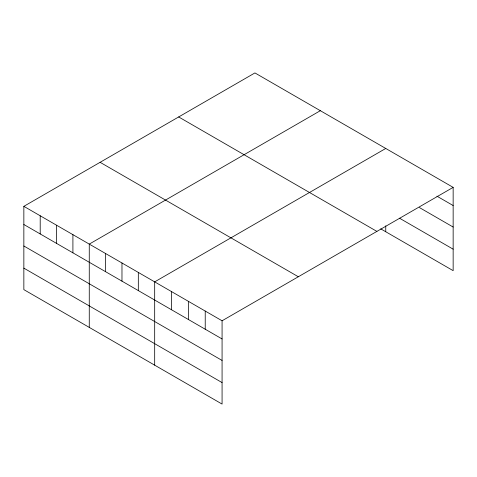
<?xml version="1.0" encoding="UTF-8"?>
<svg xmlns="http://www.w3.org/2000/svg" width="477" height="477" viewBox="0 0 477 477"><rect width="100%" height="100%" fill="white"/><g stroke="black" fill="none" stroke-linecap="round" stroke-linejoin="round"><path stroke-width="0.72" d="M380.724 228.847L453.15 270.662L453.15 187.372L254.927 72.927L23.85 206.338L23.85 289.628L222.073 404.073L222.073 320.782L23.85 206.338M320.341 110.694L89.265 244.105L89.265 327.395M385.756 148.46L154.679 281.871L154.679 365.161M222.073 320.782L453.15 187.372M436.926 196.172L453.15 205.539M419.45 207.578L453.15 227.034M399.482 218.186L453.15 249.173M178.672 116.954L376.896 231.399M100.104 162.311L298.328 276.755M23.85 224.506L222.073 338.95M23.85 245.995L222.073 360.439M23.85 268.14L222.073 382.584M385.756 225.824L385.756 231.75M205.229 311.052L205.229 329.225M188.379 301.327L188.379 319.495M171.529 291.596L171.529 309.77M138.324 272.427L138.324 290.6M121.975 262.988L121.975 281.156M105.62 253.543L105.62 271.717M72.909 234.66L72.909 252.834M56.56 225.222L56.56 243.389M40.205 215.777L40.205 233.951"/></g></svg>
